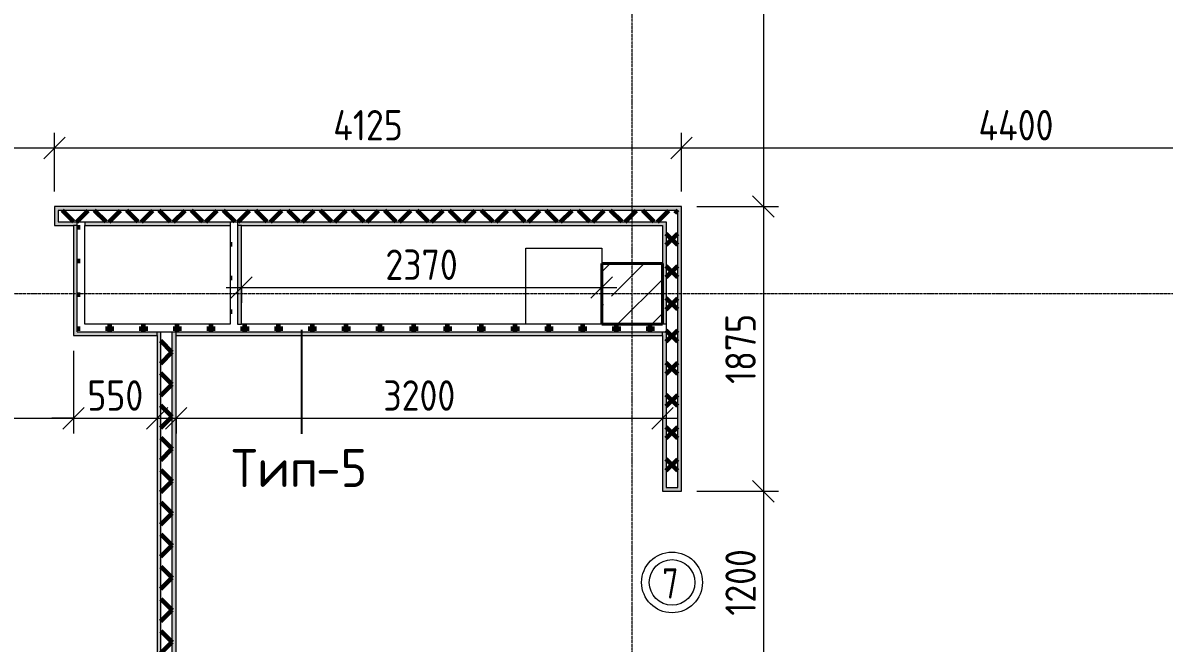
# Model space of a CAD drawing. Header units: millimetres. Extents: x -60946 to 138510, y -262288 to 24501.
# Drawn here: x 17801 to 25309, y -101244 to -97159 of the extents above; entities that cross this region are included whole.
import ezdxf

# ---------------------------------------------------------------- set-up
doc = ezdxf.new("R2010")
doc.units = ezdxf.units.MM
doc.linetypes.add('ADSK_Линия сетки', pattern=[25, 20, -2.5, 0, -2.5])
for name, color, linetype, lineweight in [('2)Тип-2', 3, 'Continuous', 60), ('2)Тип-5', 1, 'Continuous', 60), ('Марки дверей', 7, 'Continuous', 20), ('Несущие колонны', 7, 'Continuous', 18), ('Оси', 7, 'Continuous', 9), ('Перекрытие', 7, 'Continuous', 18), ('Размеры', 7, 'Continuous', 9), ('Стены внутренние', 7, 'Continuous', 18), ('Стены штриховка', 7, 'Continuous', 9)]:
    doc.layers.add(name, color=color, linetype=linetype, lineweight=lineweight)
doc.styles.add('GOST Common_3', font='', dxfattribs={"width": 0.9, "height": 200})
doc.styles.add('GOST Common_4', font='', dxfattribs={"height": 250})
doc.styles.add('GOST Common_B', font='', dxfattribs={"width": 0.8, "height": 200})
doc.styles.get('GOST Common_3').set_extended_font_data('GOST Common')
doc.styles.get('GOST Common_4').set_extended_font_data('GOST Common')
doc.styles.get('GOST Common_B').set_extended_font_data('GOST Common', bold=True)
doc.dimstyles.new('ADSK_Основной_2_0_2', dxfattribs={"dimscale": 304.8, "dimtxt": 201.142999, "dimasz": 0.463911, "dimexe": 0.328084, "dimexo": 0.328084, "dimgap": 0.164042, "dimtad": 1, "dimdec": 3, "dimrnd": 0.001, "dimdsep": 46, "dimtxsty": 'GOST Common_3', "dimblk1": 'OBLIQUE', "dimblk2": 'OBLIQUE', "dimsah": 1, "dimcen": 0.09, "dimdle": 0.328084, "dimazin": 2, "dimtfac": 1, "dimtdec": 4, "dimtix": 1, "dimtmove": 0, "dimatfit": 3, "dimfxl": 1, "dimtvp": 1, "dimtolj": 1, "dimtzin": 0, "dimlwd": 20, "dimlwe": 20, "dimarcsym": 2})
pattern_1 = [(0, (9.36, -97949.04), (111.125, 111.125), [55.562, -166.687]), (90, (37.14, -97976.82), (-111.125, 111.125), [55.562, -166.687])]
pattern_2 = [(45, (9.36, -97949.04), (-106.066, 106.066), []), (135, (9.36, -97949.04), (-106.066, -106.066), [])]

# ---------------------------------------------------------------- blocks, each defined once
blk = doc.blocks.new('ADSK_КолоннаЖБ_Прямоугольная - 400x400 мм-1807143-Кладочный план 2-го этаж')
at = {"layer": 'Несущие колонны', "lineweight": 40}
for p, q in [((-200, 200), (200, 200)), ((-200, -200), (-200, 200)), ((200, 200), (200, -200)), ((200, -200), (-200, -200))]:
    blk.add_line(p, q, dxfattribs=at)
blk = doc.blocks.new('_Oblique')
at = {"color": 0, "linetype": 'ByBlock', "lineweight": -2}
blk.add_line((-0.5, -0.5), (0.5, 0.5), dxfattribs=at)
blk = doc.blocks.new('*D4842')
at = {"layer": 'Defpoints', "color": 0, "transparency": 16777216}
for p in [(18009.4, -97983.5), (16809.4, -98369.1), (18009.4, -98369.1)]:
    blk.add_point(p, dxfattribs=at)
at = {"layer": 'Размеры', "color": 0, "lineweight": 20, "transparency": 16777216}
for p, q in [((16809.4, -98269.1), (16809.4, -97883.5)), ((18009.4, -98269.1), (18009.4, -97883.5)), ((16709.4, -97983.5), (18109.4, -97983.5))]:
    blk.add_line(p, q, dxfattribs=at)
at = {"layer": 'Размеры', "color": 0, "lineweight": 20, "transparency": 16777216, "xscale": 141.4, "yscale": 141.4, "zscale": 141.4, "rotation": 180}
blk.add_blockref('_Oblique', (16809.4, -97983.5), dxfattribs=at)
at = {"layer": 'Размеры', "color": 0, "lineweight": 20, "transparency": 16777216, "xscale": 141.4, "yscale": 141.4, "zscale": 141.4}
blk.add_blockref('_Oblique', (18009.4, -97983.5), dxfattribs=at)
at = {"layer": 'Размеры', "color": 0, "lineweight": 9, "transparency": 16777216, "insert": (17409.4, -97833.5), "char_height": 200, "width": 560.473, "attachment_point": 5, "style": 'GOST Common_3'}
blk.add_mtext('\\A1;1200', dxfattribs=at)
blk = doc.blocks.new('*D4843')
at = {"layer": 'Defpoints', "color": 0, "transparency": 16777216}
for p in [(22134.4, -97983.5), (18009.4, -98369.1), (22134.4, -98369.1)]:
    blk.add_point(p, dxfattribs=at)
at = {"layer": 'Размеры', "color": 0, "lineweight": 20, "transparency": 16777216}
for p, q in [((18009.4, -98269.1), (18009.4, -97883.5)), ((22134.4, -98269.1), (22134.4, -97883.5)), ((17909.4, -97983.5), (22234.4, -97983.5))]:
    blk.add_line(p, q, dxfattribs=at)
at = {"layer": 'Размеры', "color": 0, "lineweight": 20, "transparency": 16777216, "xscale": 141.4, "yscale": 141.4, "zscale": 141.4, "rotation": 180}
blk.add_blockref('_Oblique', (18009.4, -97983.5), dxfattribs=at)
at = {"layer": 'Размеры', "color": 0, "lineweight": 20, "transparency": 16777216, "xscale": 141.4, "yscale": 141.4, "zscale": 141.4}
blk.add_blockref('_Oblique', (22134.4, -97983.5), dxfattribs=at)
at = {"layer": 'Размеры', "color": 0, "lineweight": 9, "transparency": 16777216, "insert": (20071.9, -97833.5), "char_height": 200, "width": 580.928, "attachment_point": 5, "style": 'GOST Common_3'}
blk.add_mtext('\\A1;4125', dxfattribs=at)
blk = doc.blocks.new('*D4844')
at = {"layer": 'Defpoints', "color": 0, "transparency": 16777216}
for p in [(26534.4, -97983.5), (22134.4, -98369.1), (26534.4, -98369.1)]:
    blk.add_point(p, dxfattribs=at)
at = {"layer": 'Размеры', "color": 0, "lineweight": 20, "transparency": 16777216}
for p, q in [((22134.4, -98269.1), (22134.4, -97883.5)), ((26534.4, -98269.1), (26534.4, -97883.5)), ((22034.4, -97983.5), (26634.4, -97983.5))]:
    blk.add_line(p, q, dxfattribs=at)
at = {"layer": 'Размеры', "color": 0, "lineweight": 20, "transparency": 16777216, "xscale": 141.4, "yscale": 141.4, "zscale": 141.4, "rotation": 180}
blk.add_blockref('_Oblique', (22134.4, -97983.5), dxfattribs=at)
at = {"layer": 'Размеры', "color": 0, "lineweight": 20, "transparency": 16777216, "xscale": 141.4, "yscale": 141.4, "zscale": 141.4}
blk.add_blockref('_Oblique', (26534.4, -97983.5), dxfattribs=at)
at = {"layer": 'Размеры', "color": 0, "lineweight": 9, "transparency": 16777216, "insert": (24334.4, -97833.5), "char_height": 200, "width": 646.385, "attachment_point": 5, "style": 'GOST Common_3'}
blk.add_mtext('\\A1;4400', dxfattribs=at)
blk = doc.blocks.new('*D4849')
at = {"layer": 'Defpoints', "color": 0, "transparency": 16777216}
for p in [(16684.4, -99219.1), (18134.4, -99219.1), (18134.4, -99763.3)]:
    blk.add_point(p, dxfattribs=at)
at = {"layer": 'Размеры', "color": 0, "lineweight": 20, "transparency": 16777216}
for p, q in [((16684.4, -99319.1), (16684.4, -99863.3)), ((18134.4, -99319.1), (18134.4, -99863.3)), ((16584.4, -99763.3), (18234.4, -99763.3))]:
    blk.add_line(p, q, dxfattribs=at)
at = {"layer": 'Размеры', "color": 0, "lineweight": 20, "transparency": 16777216, "xscale": 141.4, "yscale": 141.4, "zscale": 141.4, "rotation": 180}
blk.add_blockref('_Oblique', (16684.4, -99763.3), dxfattribs=at)
at = {"layer": 'Размеры', "color": 0, "lineweight": 20, "transparency": 16777216, "xscale": 141.4, "yscale": 141.4, "zscale": 141.4}
blk.add_blockref('_Oblique', (18134.4, -99763.3), dxfattribs=at)
at = {"layer": 'Размеры', "color": 0, "lineweight": 9, "transparency": 16777216, "insert": (17409.4, -99613.3), "char_height": 200, "width": 580.928, "attachment_point": 5, "style": 'GOST Common_3'}
blk.add_mtext('\\A1;1450', dxfattribs=at)
blk = doc.blocks.new('*D4850')
at = {"layer": 'Defpoints', "color": 0, "transparency": 16777216}
for p in [(18134.4, -99219.1), (18684.4, -99663.3), (18684.4, -99763.3)]:
    blk.add_point(p, dxfattribs=at)
at = {"layer": 'Размеры', "color": 0, "lineweight": 20, "transparency": 16777216}
for p, q in [((18134.4, -99319.1), (18134.4, -99863.3)), ((18134.4, -99763.3), (17993, -99763.3)), ((18134.4, -99763.3), (18684.4, -99763.3)), ((18684.4, -99763.3), (18684.4, -99863.3)), ((18684.4, -99763.3), (18825.8, -99763.3))]:
    blk.add_line(p, q, dxfattribs=at)
at = {"layer": 'Размеры', "color": 0, "lineweight": 20, "transparency": 16777216, "xscale": 141.4, "yscale": 141.4, "zscale": 141.4}
blk.add_blockref('_Oblique', (18134.4, -99763.3), dxfattribs=at)
at = {"layer": 'Размеры', "color": 0, "lineweight": 20, "transparency": 16777216, "xscale": 141.4, "yscale": 141.4, "zscale": 141.4, "rotation": 180}
blk.add_blockref('_Oblique', (18684.4, -99763.3), dxfattribs=at)
at = {"layer": 'Размеры', "color": 0, "lineweight": 9, "transparency": 16777216, "insert": (18409.4, -99613.3), "char_height": 200, "width": 454.106, "attachment_point": 5, "style": 'GOST Common_3'}
blk.add_mtext('\\A1;550', dxfattribs=at)
blk = doc.blocks.new('*D4852')
at = {"layer": 'Defpoints', "color": 0, "transparency": 16777216}
for p in [(19239.4, -98802.2), (21609.4, -98802.2), (21609.4, -98902.2)]:
    blk.add_point(p, dxfattribs=at)
at = {"layer": 'Размеры', "color": 0, "lineweight": 20, "transparency": 16777216}
for p, q in [((19139.4, -98902.2), (21709.4, -98902.2)), ((19239.4, -98902.2), (19239.4, -99002.2)), ((21609.4, -98902.2), (21609.4, -99002.2))]:
    blk.add_line(p, q, dxfattribs=at)
at = {"layer": 'Размеры', "color": 0, "lineweight": 20, "transparency": 16777216, "xscale": 141.4, "yscale": 141.4, "zscale": 141.4, "rotation": 180}
blk.add_blockref('_Oblique', (19239.4, -98902.2), dxfattribs=at)
at = {"layer": 'Размеры', "color": 0, "lineweight": 20, "transparency": 16777216, "xscale": 141.4, "yscale": 141.4, "zscale": 141.4}
blk.add_blockref('_Oblique', (21609.4, -98902.2), dxfattribs=at)
at = {"layer": 'Размеры', "color": 0, "lineweight": 9, "transparency": 16777216, "insert": (20424.4, -98752.2), "char_height": 200, "width": 605.475, "attachment_point": 5, "style": 'GOST Common_3'}
blk.add_mtext('\\A1;2370', dxfattribs=at)
blk = doc.blocks.new('*D4853')
at = {"layer": 'Defpoints', "color": 0, "transparency": 16777216}
for p in [(18809.4, -99663.3), (22009.4, -99663.3), (22009.4, -99763.3)]:
    blk.add_point(p, dxfattribs=at)
at = {"layer": 'Размеры', "color": 0, "lineweight": 20, "transparency": 16777216}
for p, q in [((18709.4, -99763.3), (22109.4, -99763.3)), ((18809.4, -99763.3), (18809.4, -99863.3)), ((22009.4, -99763.3), (22009.4, -99863.3))]:
    blk.add_line(p, q, dxfattribs=at)
at = {"layer": 'Размеры', "color": 0, "lineweight": 20, "transparency": 16777216, "xscale": 141.4, "yscale": 141.4, "zscale": 141.4, "rotation": 180}
blk.add_blockref('_Oblique', (18809.4, -99763.3), dxfattribs=at)
at = {"layer": 'Размеры', "color": 0, "lineweight": 20, "transparency": 16777216, "xscale": 141.4, "yscale": 141.4, "zscale": 141.4}
blk.add_blockref('_Oblique', (22009.4, -99763.3), dxfattribs=at)
at = {"layer": 'Размеры', "color": 0, "lineweight": 9, "transparency": 16777216, "insert": (20409.4, -99613.3), "char_height": 200, "width": 605.475, "attachment_point": 5, "style": 'GOST Common_3'}
blk.add_mtext('\\A1;3200', dxfattribs=at)
blk = doc.blocks.new('*D4854')
at = {"layer": 'Defpoints', "color": 0, "transparency": 16777216}
for p in [(22773, -95119.1), (22134.4, -98369.1), (22673, -98369.1)]:
    blk.add_point(p, dxfattribs=at)
at = {"layer": 'Размеры', "color": 0, "lineweight": 20, "transparency": 16777216}
for p, q in [((22673, -95019.1), (22673, -98469.1)), ((22673, -95119.1), (22573, -95119.1)), ((22234.4, -98369.1), (22773, -98369.1))]:
    blk.add_line(p, q, dxfattribs=at)
at = {"layer": 'Размеры', "color": 0, "lineweight": 20, "transparency": 16777216, "xscale": 141.4, "yscale": 141.4, "zscale": 141.4}
for p, rotation in [((22673, -95119.1), 90), ((22673, -98369.1), 270)]:
    blk.add_blockref('_Oblique', p, dxfattribs=dict(at, rotation=rotation))
at = {"layer": 'Размеры', "color": 0, "lineweight": 9, "transparency": 16777216, "insert": (22523, -96744.1), "char_height": 200, "width": 605.475, "attachment_point": 5, "rotation": 90, "style": 'GOST Common_3'}
blk.add_mtext('\\A1;3250', dxfattribs=at)
blk = doc.blocks.new('*D4855')
at = {"layer": 'Defpoints', "color": 0, "transparency": 16777216}
for p in [(22134.4, -98369.1), (22134.4, -100244.1), (22673, -100244.1)]:
    blk.add_point(p, dxfattribs=at)
at = {"layer": 'Размеры', "color": 0, "lineweight": 20, "transparency": 16777216}
for p, q in [((22673, -98269.1), (22673, -100344.1)), ((22234.4, -98369.1), (22773, -98369.1)), ((22234.4, -100244.1), (22773, -100244.1))]:
    blk.add_line(p, q, dxfattribs=at)
at = {"layer": 'Размеры', "color": 0, "lineweight": 20, "transparency": 16777216, "xscale": 141.4, "yscale": 141.4, "zscale": 141.4}
for p, rotation in [((22673, -98369.1), 90), ((22673, -100244.1), 270)]:
    blk.add_blockref('_Oblique', p, dxfattribs=dict(at, rotation=rotation))
at = {"layer": 'Размеры', "color": 0, "lineweight": 9, "transparency": 16777216, "insert": (22523, -99306.6), "char_height": 200, "width": 560.473, "attachment_point": 5, "rotation": 90, "style": 'GOST Common_3'}
blk.add_mtext('\\A1;1875', dxfattribs=at)
blk = doc.blocks.new('*D4856')
at = {"layer": 'Defpoints', "color": 0, "transparency": 16777216}
for p in [(22134.4, -100244.1), (22134.4, -101444.1), (22673, -101444.1)]:
    blk.add_point(p, dxfattribs=at)
at = {"layer": 'Размеры', "color": 0, "lineweight": 20, "transparency": 16777216}
for p, q in [((22673, -100144.1), (22673, -101544.1)), ((22234.4, -100244.1), (22773, -100244.1)), ((22234.4, -101444.1), (22773, -101444.1))]:
    blk.add_line(p, q, dxfattribs=at)
at = {"layer": 'Размеры', "color": 0, "lineweight": 20, "transparency": 16777216, "xscale": 141.4, "yscale": 141.4, "zscale": 141.4}
for p, rotation in [((22673, -100244.1), 90), ((22673, -101444.1), 270)]:
    blk.add_blockref('_Oblique', p, dxfattribs=dict(at, rotation=rotation))
at = {"layer": 'Размеры', "color": 0, "lineweight": 9, "transparency": 16777216, "insert": (22523, -100844.1), "char_height": 200, "width": 560.473, "attachment_point": 5, "rotation": 90, "style": 'GOST Common_3'}
blk.add_mtext('\\A1;1200', dxfattribs=at)
blk = doc.blocks.new('М_двери1 - Марка экземпляра 2-3719212-Кладочный план 2-го этаж')
at = {"layer": 'Марки дверей'}
for radius in [2, 1.5]:
    blk.add_circle((0, 0), radius, dxfattribs=at)

msp = doc.modelspace()

# ---------------------------------------------------------------- hatches: boundary and pattern name
at = {"layer": '2)Тип-2'}
h = msp.add_hatch(color=256, dxfattribs=at)
h.paths.add_polyline_path([(8609.3615, -98394.0666), (8709.3615, -98394.0666), (8709.3615, -98369.0666), (8609.3615, -98369.0666)])
h.paths.add_polyline_path([(22134.3615, -98394.0666), (22134.3615, -98369.0666), (18034.3615, -98369.0666), (18034.3615, -98394.0666), (22109.3615, -98394.0666)])
h.paths.add_polyline_path([(9272.9461, -98394.0666), (12134.3615, -98394.0666), (12134.3615, -98369.0666), (8784.3615, -98369.0666), (8784.3615, -98394.0666)])
h.paths.add_polyline_path([(16784.3615, -98394.0666), (16784.3615, -98369.0666), (13384.3615, -98369.0666), (13384.3615, -98394.0666), (15788.0744, -98394.0666)])
h = msp.add_hatch(color=256, dxfattribs=at)
h.paths.add_polyline_path([(9272.9461, -98494.0666), (9709.3615, -98494.0666), (9709.3615, -98469.0666), (8659.3615, -98469.0666), (8659.3615, -98494.0666)])
h.paths.add_polyline_path([(9759.3615, -98494.0666), (11959.3615, -98494.0666), (11959.3615, -98469.0666), (9759.3615, -98469.0666)])
h.paths.add_polyline_path([(19239.3615, -98494.0666), (22034.3615, -98494.0666), (22034.3615, -98469.0666), (19214.3615, -98469.0666), (19214.3615, -98494.0666)])
h.paths.add_polyline_path([(18683.6869, -98494.0666), (19164.3615, -98494.0666), (19164.3615, -98469.0666), (18209.3615, -98469.0666), (18209.3615, -98494.0666)])
h.paths.add_polyline_path([(18159.3615, -98494.0666), (18159.3615, -98469.0666), (18034.3615, -98469.0666), (18034.3615, -98369.0666), (18009.3615, -98369.0666), (18009.3615, -98494.0666), (18134.3615, -98494.0666)])
h.paths.add_polyline_path([(12034.3615, -98494.0666), (12159.3615, -98494.0666), (12159.3615, -98369.0666), (12134.3615, -98369.0666), (12134.3615, -98469.0666), (12009.3615, -98469.0666), (12009.3615, -98494.0666)])
h.paths.add_polyline_path([(13484.3615, -98494.0666), (13509.3615, -98494.0666), (13509.3615, -98469.0666), (13384.3615, -98469.0666), (13384.3615, -98369.0666), (13359.3615, -98369.0666), (13359.3615, -98494.0666)])
h.paths.add_polyline_path([(13559.3615, -98494.0666), (16609.3615, -98494.0666), (16609.3615, -98469.0666), (13559.3615, -98469.0666)])
h.paths.add_polyline_path([(16684.3615, -98494.0666), (16809.3615, -98494.0666), (16809.3615, -98369.0666), (16784.3615, -98369.0666), (16784.3615, -98469.0666), (16659.3615, -98469.0666), (16659.3615, -98494.0666)])
h = msp.add_hatch(dxfattribs=at)
h.set_pattern_fill('FP_4', color=256, style=0, pattern_type=2)
h.set_pattern_definition(pattern_2)
h.paths.add_polyline_path([(8659.3615, -98469.0666), (12134.3615, -98469.0666), (12134.3615, -98394.0666), (8659.3615, -98394.0666)])
h.paths.add_polyline_path([(13559.3615, -98469.0666), (16784.3615, -98469.0666), (16784.3615, -98394.0666), (13384.3615, -98394.0666), (13384.3615, -98469.0666), (13509.3615, -98469.0666)])
h.paths.add_polyline_path([(18034.3615, -98469.0666), (22109.3615, -98469.0666), (22109.3615, -98394.0666), (18034.3615, -98394.0666)])
h = msp.add_hatch(color=256, dxfattribs=at)
h.paths.add_polyline_path([(22134.3615, -104894.0666), (22134.3615, -101469.0666), (22109.3615, -101469.0666), (22109.3615, -104894.0666)])
h.paths.add_polyline_path([(22109.3615, -100219.0666), (22134.3615, -100219.0666), (22134.3615, -98394.0666), (22109.3615, -98394.0666), (22109.3615, -98631.2864)])
h = msp.add_hatch(color=256, dxfattribs=at)
h.paths.add_polyline_path([(22034.3615, -104894.0666), (22034.3615, -101469.0666), (22134.3615, -101469.0666), (22134.3615, -101444.0666), (22009.3615, -101444.0666), (22009.3615, -104894.0666)])
h.paths.add_polyline_path([(22134.3615, -100244.0666), (22134.3615, -100219.0666), (22034.3615, -100219.0666), (22034.3615, -99194.0666), (22009.3615, -99194.0666), (22009.3615, -100244.0666)])
h.paths.add_polyline_path([(22034.3615, -99144.0666), (22034.3615, -98494.0666), (22009.3615, -98494.0666), (22009.3615, -99144.0666)])
h = msp.add_hatch(dxfattribs=at)
h.set_pattern_fill('FP_4', color=256, style=0, pattern_type=2)
h.set_pattern_definition(pattern_2)
h.paths.add_polyline_path([(22109.3615, -104894.0666), (22109.3615, -101469.0666), (22034.3615, -101469.0666), (22034.3615, -104894.0666)])
h.paths.add_polyline_path([(22109.3615, -100219.0666), (22109.3615, -98469.0666), (22034.3615, -98469.0666), (22034.3615, -100219.0666)])
for points in [[(18684.3615, -104894.0666), (18709.3615, -104894.0666), (18709.3615, -99194.0666), (18684.3615, -99194.0666), (18684.3615, -104379.4369)], [(18809.3615, -104894.0666), (18809.3615, -99194.0666), (18784.3615, -99194.0666), (18784.3615, -104894.0666)]]:
    msp.add_hatch(color=256, dxfattribs=at).paths.add_polyline_path(points)
h = msp.add_hatch(dxfattribs=at)
h.set_pattern_fill('FP_4', color=256, style=0, pattern_type=2)
h.set_pattern_definition(pattern_2)
h.paths.add_polyline_path([(18709.3615, -104894.0666), (18784.3615, -104894.0666), (18784.3615, -99194.0666), (18709.3615, -99194.0666), (18709.3615, -104379.4369)])
at = {"layer": '2)Тип-5', "true_color": 0xd50000}
for points in [[(18159.3615, -99194.0666), (18159.3615, -98494.0666), (18134.3615, -98494.0666), (18134.3615, -99194.0666)], [(19239.3615, -99144.0666), (19239.3615, -98494.0666), (19214.3615, -98494.0666), (19214.3615, -99144.0666)]]:
    msp.add_hatch(color=12, dxfattribs=at).paths.add_polyline_path(points)
h = msp.add_hatch(dxfattribs=at)
h.set_pattern_fill('FP_7', color=12, style=0, pattern_type=2)
h.set_pattern_definition(pattern_1)
h.paths.add_polyline_path([(18159.3615, -99144.0666), (18209.3615, -99144.0666), (18209.3615, -98469.0666), (18159.3615, -98469.0666), (18159.3615, -98631.2864)])
h = msp.add_hatch(dxfattribs=at)
h.set_pattern_fill('FP_7', color=12, style=0, pattern_type=2)
h.set_pattern_definition(pattern_1)
h.paths.add_polyline_path([(19164.3615, -99144.0666), (19214.3615, -99144.0666), (19214.3615, -98469.0666), (19164.3615, -98469.0666), (19164.3615, -98631.2864)])
h = msp.add_hatch(dxfattribs=at)
h.set_pattern_fill('FP_7', color=12, style=0, pattern_type=2)
h.set_pattern_definition(pattern_1)
h.paths.add_polyline_path([(18784.3615, -99194.0666), (22034.3615, -99194.0666), (22034.3615, -99144.0666), (18159.3615, -99144.0666), (18159.3615, -99194.0666), (18709.3615, -99194.0666)])
h = msp.add_hatch(color=12, dxfattribs=at)
h.paths.add_polyline_path([(18684.3615, -99219.0666), (18683.6869, -99194.0666), (18134.3615, -99194.0666), (18134.3615, -99219.0666), (18683.6869, -99219.0666)])
h.paths.add_polyline_path([(18809.3615, -99219.0666), (22009.3615, -99219.0666), (22009.3615, -99194.0666), (18809.3615, -99194.0666)])
at = {"layer": 'Несущие колонны', "lineweight": 9}
h = msp.add_hatch(dxfattribs=at)
h.set_pattern_fill('FP_1', color=256, style=0, pattern_type=2)
h.set_pattern_definition([(45, (9.36, -97949.04), (-224.5064, 224.5064), []), (45, (233.87, -97949.04), (-224.5064, 224.5064), [396.875, -79.375, 3.353, -76.022])])
h.paths.add_polyline_path([(21609.3615, -99144.0666), (22009.3615, -99144.0666), (22009.3615, -98744.0666), (21609.3615, -98744.0666)])

# ---------------------------------------------------------------- linework, layer by layer
at = {"layer": '2)Тип-5', "lineweight": 25}
msp.add_line((19634.2773, -99181.5666), (19634.2773, -99864.9129), dxfattribs=at)
at = {"layer": 'Несущие колонны', "lineweight": 9}
for p, q in [((22009.3615, -98744.0666), (21609.3615, -98744.0666)), ((21609.3615, -98744.0666), (21609.3615, -99144.0666)), ((22009.3615, -99144.0666), (22009.3615, -98744.0666)), ((21609.3615, -99144.0666), (22009.3615, -99144.0666))]:
    msp.add_line(p, q, dxfattribs=at)
at = {"layer": 'Оси', "linetype": 'ADSK_Линия сетки', "lineweight": 5}
for p, q in [((21809.3615, -108922.9178), (21809.3615, -87921.5904)), ((62525.08, -98944.0666), (-25230.7352, -98944.0666))]:
    msp.add_line(p, q, dxfattribs=at)
at = {"layer": 'Перекрытие'}
for p, q in [((21109.3615, -99144.0666), (21109.3615, -98644.0666)), ((21109.3615, -98644.0666), (21609.3615, -98644.0666)), ((21609.3615, -98644.0666), (21609.3615, -98744.0666))]:
    msp.add_line(p, q, dxfattribs=at)
at = {"layer": 'Стены внутренние', "lineweight": 5}
for p, q in [((22134.3615, -98369.0666), (18009.3615, -98369.0666)), ((18009.3615, -98369.0666), (18009.3615, -98494.0666)), ((22134.3615, -100244.0666), (22134.3615, -98369.0666)), ((18009.3615, -98494.0666), (18134.3615, -98494.0666)), ((18134.3615, -98494.0666), (18134.3615, -99219.0666)), ((18209.3615, -99144.0666), (18209.3615, -98494.0666)), ((18209.3615, -98494.0666), (19164.3615, -98494.0666)), ((19164.3615, -98494.0666), (19164.3615, -99144.0666)), ((19239.3615, -98494.0666), (22009.3615, -98494.0666)), ((19239.3615, -99144.0666), (19239.3615, -98494.0666)), ((22009.3615, -98494.0666), (22009.3615, -99144.0666)), ((19164.3615, -99144.0666), (18209.3615, -99144.0666)), ((22009.3615, -99144.0666), (19239.3615, -99144.0666)), ((18134.3615, -99219.0666), (18684.3615, -99219.0666)), ((18684.3615, -99219.0666), (18684.3615, -104894.0666)), ((18809.3615, -99219.0666), (22009.3615, -99219.0666)), ((18809.3615, -104894.0666), (18809.3615, -99219.0666)), ((22009.3615, -99219.0666), (22009.3615, -100244.0666)), ((22009.3615, -100244.0666), (22134.3615, -100244.0666))]:
    msp.add_line(p, q, dxfattribs=at)
at = {"layer": 'Стены штриховка', "lineweight": 9}
for p, q in [((22109.3615, -98394.0666), (18034.3615, -98394.0666)), ((18034.3615, -98394.0666), (18034.3615, -98469.0666)), ((22109.3615, -100219.0666), (22109.3615, -98394.0666)), ((18034.3615, -98469.0666), (22034.3615, -98469.0666)), ((18159.3615, -98494.0666), (18134.3615, -98494.0666)), ((18159.3615, -99194.0666), (18159.3615, -98469.0666)), ((18209.3615, -98469.0666), (18209.3615, -98494.0666)), ((19164.3615, -98469.0666), (19164.3615, -98494.0666)), ((19214.3615, -98469.0666), (19214.3615, -99144.0666)), ((19239.3615, -98494.0666), (19214.3615, -98494.0666)), ((22034.3615, -98469.0666), (22034.3615, -100219.0666)), ((19214.3615, -99144.0666), (19239.3615, -99144.0666)), ((22034.3615, -99144.0666), (22009.3615, -99144.0666)), ((18159.3615, -99194.0666), (22034.3615, -99194.0666)), ((18684.3615, -99219.0666), (18684.3615, -99194.0666)), ((18709.3615, -104894.0666), (18709.3615, -99194.0666)), ((18784.3615, -104894.0666), (18784.3615, -99194.0666)), ((18809.3615, -99219.0666), (18809.3615, -99194.0666)), ((22009.3615, -99219.0666), (22009.3615, -99194.0666)), ((22034.3615, -100219.0666), (22109.3615, -100219.0666))]:
    msp.add_line(p, q, dxfattribs=at)

# ---------------------------------------------------------------- block references
at = {"layer": 'Марки дверей', "xscale": 99.99999999999993, "yscale": 99.99999999999993, "zscale": 99.99999999999993}
msp.add_blockref('М_двери1 - Марка экземпляра 2-3719212-Кладочный план 2-го этаж', (22071.8615, -100844.0666), dxfattribs=at)
at = {"layer": 'Несущие колонны', "lineweight": 40, "rotation": 89.9999999999999}
msp.add_blockref('ADSK_КолоннаЖБ_Прямоугольная - 400x400 мм-1807143-Кладочный план 2-го этаж', (21809.3615, -98944.0666), dxfattribs=at)

# ---------------------------------------------------------------- texts
at = {"layer": '2)Тип-5', "color": 116, "lineweight": 9, "true_color": 0x008040, "char_height": 250, "attachment_point": 1, "style": 'GOST Common_4'}
for s, insert, width in [('Тип', (19174.2773, -99965.4858), 673.4175), ('-5', (19729.9023, -99965.4858), 432.91125)]:
    msp.add_mtext(s, dxfattribs=dict(at, insert=insert, width=width))
at = {"layer": 'Марки дверей', "lineweight": 5, "insert": (22007.8041, -100750.4076), "char_height": 200, "width": 147.5105, "attachment_point": 1, "style": 'GOST Common_B'}
msp.add_mtext('\\fGOST Common|b1|i0|c204|p34|;\\W.8;7', dxfattribs=at)

# ---------------------------------------------------------------- dimensions: what is measured, and where the dimension line sits
at = {"layer": 'Размеры', "lineweight": 9}
for base, p1, p2, override, picture, middle in [((22672.9702, -98369.0666), (22772.9551, -95119.0666), (22134.3615, -98369.0666), {"dimpost": '<>', "dimfxl": 3312.144598}, '*D4854', (22522.9702, -96744.0666)), ((22672.9702, -100244.0666), (22134.3615, -98369.0666), (22134.3615, -100244.0666), {"dimpost": '<>', "dimfxl": 1875}, '*D4855', (22522.9702, -99306.5666)), ((22672.9702, -101444.0666), (22134.3615, -100244.0666), (22134.3615, -101444.0666), {"dimpost": '<>', "dimfxl": 1200}, '*D4856', (22522.9702, -100844.0666))]:
    dim = msp.add_linear_dim(base=base, p1=p1, p2=p2, angle=90, dimstyle='ADSK_Основной_2_0_2', override=override, dxfattribs=at)
    dim.commit()
    dim.dimension.update_dxf_attribs({"geometry": picture, "text_midpoint": middle})
for base, p1, p2, override, picture, middle in [((18009.3615, -97983.4957), (16809.3615, -98369.0666), (18009.3615, -98369.0666), {"dimpost": '<>', "dimfxl": 1200}, '*D4842', (17409.3615, -97833.4957)), ((22134.3615, -97983.4957), (18009.3615, -98369.0666), (22134.3615, -98369.0666), {"dimpost": '<>', "dimfxl": 4125}, '*D4843', (20071.8615, -97833.4957)), ((26534.3615, -97983.4957), (22134.3615, -98369.0666), (26534.3615, -98369.0666), {"dimpost": '<>', "dimfxl": 4400}, '*D4844', (24334.3615, -97833.4957)), ((21609.3615, -98902.1878), (19239.3615, -98802.2029), (21609.3615, -98802.2029), {"dimpost": '<>', "dimfxl": 2370}, '*D4852', (20424.3615, -98752.1878)), ((18134.3615, -99763.2536), (16684.3615, -99219.0666), (18134.3615, -99219.0666), {"dimpost": '<>', "dimfxl": 1450}, '*D4849', (17409.3615, -99613.2536)), ((18684.3615, -99763.2536), (18134.3615, -99219.0666), (18684.3615, -99663.2687), {"dimpost": '<>', "dimfxl": 706.976345}, '*D4850', (18409.3615, -99613.2536)), ((22009.3615, -99763.2536), (18809.3615, -99663.2687), (22009.3615, -99663.2687), {"dimpost": '<>', "dimfxl": 3200}, '*D4853', (20409.3615, -99613.2536))]:
    dim = msp.add_linear_dim(base=base, p1=p1, p2=p2, dimstyle='ADSK_Основной_2_0_2', override=override, dxfattribs=at)
    dim.commit()
    dim.dimension.update_dxf_attribs({"geometry": picture, "text_midpoint": middle})

doc.saveas('drawing.dxf')
